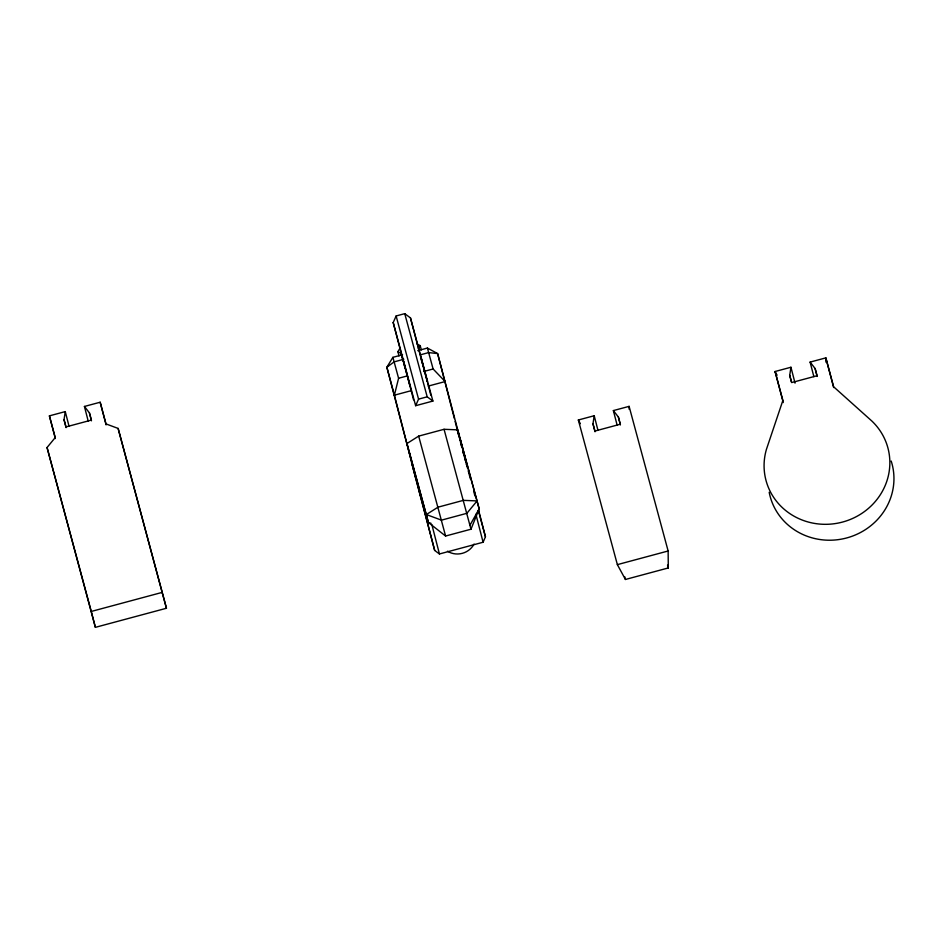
<?xml version="1.0" encoding="UTF-8"?>
<svg xmlns="http://www.w3.org/2000/svg" width="941" height="941" viewBox="0 0 941 941"><rect width="100%" height="100%" fill="white"/><g stroke="black" fill="none" stroke-linecap="round" stroke-linejoin="round"><path stroke-width="1.41" d="M66.093 427.637L64.035 419.686L65.258 411.605L49.403 415.863L55.331 438.541M595.03 431.766L592.983 423.815L594.206 415.734L578.339 419.992L617.367 564.635L625.436 579.468L668.298 567.952L668.134 550.991L629.106 406.359L613.367 410.582L617.131 425.156M791.428 381.952L789.722 375.33L790.946 367.249L775.078 371.507L783.265 402.56M416.098 479.298L394.397 395.185L398.584 378.258L392.891 357.333L402.56 354.733M470.97 529.218L479.169 508.869L457.773 429.861L444.058 429.296L418.674 436.118L407.006 443.493L428.402 522.502L445.587 536.029L470.97 529.218L444.058 429.296M411.523 462.549L434.683 550.438L439.435 553.967L483.098 542.239L485.45 536.793L478.557 510.069M393.197 322.54L396.126 315.976L404.748 313.659L410.464 317.905L432.895 401.066L415.64 405.7L393.197 322.54L404.995 367.743M415.64 405.7L418.557 399.137L396.126 315.976M469.947 525.243L479.169 508.869L459.82 437.812L466.018 461.819L462.76 449.763L464.807 457.714M392.891 357.333L386.857 367.225L434.683 550.438M398.984 355.91L397.89 351.663L399.784 348.57M418.345 348.758L420.227 345.665L417.039 343.935M88.183 421.027L84.431 406.453L100.169 402.23L106.015 423.921L118.119 428.426L166.451 608.251L95.382 627.341L47.05 447.528L55.248 437.565L49.403 415.863M417.757 350.652L427.414 348.052L437.624 353.593L459.479 436.483M403.818 359.262L394.161 361.862L386.857 367.225L394.526 395.667M420.392 354.816L428.684 352.593L437.624 353.593L454.385 418.58M398.584 378.258L407.206 375.941M423.568 371.542L433.107 368.978L445.164 381.552L428.249 386.092M394.397 395.185L411.323 390.644M418.557 399.137L427.19 396.82L432.895 401.066M813.859 376.671L810.107 362.097L825.845 357.874L833.644 386.798L871.931 421.109A63.082 59.918 -14.5 0 1 842.56 522.055A63.082 59.918 -14.5 0 1 766.409 449.422L782.877 400.443L775.078 371.507L777.09 375.224M95.382 627.341L91.277 611.45L162.358 592.348M617.367 564.635L668.134 550.991M431.084 523.337L428.402 522.502L409.053 451.445M397.89 351.663L401.078 353.393L401.736 355.804M810.107 362.097L815.106 368.507L817.059 375.741L791.675 382.564L789.722 375.33M613.367 410.582L618.366 416.992L620.319 424.226L594.935 431.049L592.983 423.815M84.431 406.453L89.419 412.876L91.371 420.098L65.988 426.92L64.035 419.686M578.339 419.992L580.362 423.697M427.414 348.052L433.107 368.978M418.674 436.118L445.587 536.029M833.655 387.551L825.845 357.874L825.88 362.109M667.534 565.118L668.298 567.952M624.671 576.633L625.436 579.468M458.467 433.942L456.985 428.437L461.913 447.246M460.561 442.482L461.949 447.622M462.666 450.269L463.772 454.374M464.501 457.103L465.607 461.196M466.348 463.937L467.454 468.03M468.195 470.759L470.406 478.957M478.369 510.54L485.45 536.793M404.748 313.659L427.19 396.82M403.971 363.767L410.158 386.669M166.451 608.251L118.119 428.426M106.098 424.909L100.169 402.23M47.05 447.528L91.277 611.45M410.464 317.905L420.874 357.733M815.106 368.507L817.153 376.459M790.946 367.249L795.039 383.152M618.366 416.992L620.413 424.944M594.206 415.734L597.958 430.308M473.841 491.778L474.934 496.001M465.489 460.361L466.865 465.666M462.654 450.316L463.748 454.538M455.115 421.415L459.114 436.953M475.887 514.268L483.098 542.239M420.227 345.665L421.321 349.911M420.921 356.827L427.414 382.034L421.239 359.133L422.262 363.108M427.755 383.34L430.802 395.149M403.654 361.473L413.534 399.784M401.078 353.393L403.195 361.462M431.86 524.607L439.435 553.967M419.345 491.355L420.368 495.331M89.419 412.876L91.477 420.815M65.258 411.605L69.022 426.179M629.106 406.359L629.129 409.182M891.186 461.031A63.082 59.918 -14.5 0 1 845.935 538.146A63.082 59.918 -14.5 0 1 769.185 492.284M474.052 544.063A18.349 17.432 -14.5 0 1 447.469 551.214M477.111 500.918L466.865 513.315L441.482 520.138L426.344 514.562L438.012 507.175L463.395 500.353L477.111 500.918"/></g></svg>
